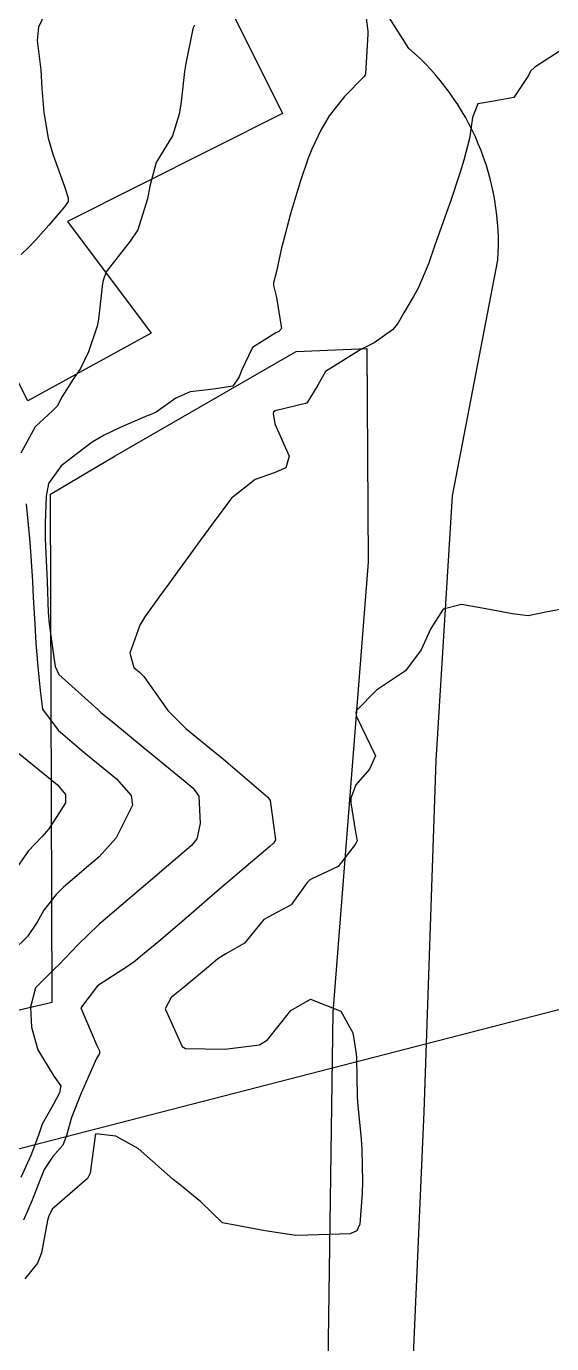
# Model space of a CAD drawing. Header units: metres. Extents: x 307586 to 320046, y 7427249 to 7434250.
# Drawn here: x 319013.1 to 319037.7, y 7428805.8 to 7428867.7 of the extents above; entities that cross this region are included whole.
import ezdxf

# ---------------------------------------------------------------- set-up
doc = ezdxf.new("R2010")
doc.units = ezdxf.units.M
doc.header["$MEASUREMENT"] = 0
doc.linetypes.add('CONTINUO', pattern=[0])
for name, color, linetype in [('Curvas de Nivel 1m', 11, 'Continuous'), ('Curvas de Nivel 5m', 15, 'Continuous'), ('Edificações', 30, 'Continuous'), ('TEXTO', 45, 'Continuous'), ('Vias Primárias', 230, 'Continuous')]:
    doc.layers.add(name, color=color, linetype=linetype)

msp = doc.modelspace()

# ---------------------------------------------------------------- linework, layer by layer
at = {"layer": 'Curvas de Nivel 1m', "flags": 128}
for points, elevation in [([(319014.084, 7428868.522), (319013.667, 7428867.623), (319013.601, 7428866.99), (319013.769, 7428865.622), (319013.815, 7428864.746), (319013.904, 7428863.62), (319014.109, 7428862.419), (319014.344, 7428861.616), (319014.888, 7428860.141), (319015.059, 7428859.608), (319015.045, 7428859.444), (319014.877, 7428859.194), (319014.146, 7428858.331), (319013.521, 7428857.623), (319013.196, 7428857.28), (319012.846, 7428856.952)], 782), ([(319020.976, 7428867.718), (319020.92, 7428867.594), (319020.907, 7428867.541), (319020.576, 7428865.924), (319020.519, 7428865.544), (319020.361, 7428864.116), (319020.26, 7428863.547), (319019.945, 7428862.517), (319019.358, 7428861.555), (319019.19, 7428861.267), (319018.889, 7428860.159), (319018.771, 7428859.562), (319018.324, 7428858.105), (319017.957, 7428857.573), (319016.838, 7428856.147), (319016.699, 7428855.726), (319016.671, 7428855.592), (319016.482, 7428853.919), (319016.409, 7428853.594), (319016.008, 7428852.38), (319015.636, 7428851.601), (319015.281, 7428851.102), (319014.77, 7428850.29), (319014.543, 7428849.835), (319014.31, 7428849.615), (319013.507, 7428848.861), (319012.833, 7428847.629)], 781), ([(319038.109, 7428866.477), (319036.957, 7428865.749), (319036.755, 7428865.552), (319036.662, 7428865.353), (319035.979, 7428864.318), (319034.934, 7428864.142), (319034.282, 7428864.027), (319034.03, 7428863.379), (319033.893, 7428862.401), (319033.632, 7428861.383), (319033.461, 7428860.821), (319032.978, 7428859.389), (319032.955, 7428859.316), (319032.878, 7428859.092), (319032.426, 7428857.83), (319032.26, 7428857.399), (319031.962, 7428856.521), (319031.501, 7428855.41), (319031.26, 7428854.98), (319030.815, 7428854.218), (319030.522, 7428853.708), (319030.283, 7428853.425), (319029.418, 7428852.812), (319028.793, 7428852.487), (319027.133, 7428851.465), (319026.776, 7428850.824), (319026.26, 7428849.983), (319024.764, 7428849.621), (319024.688, 7428849.566), (319024.671, 7428849.491), (319024.756, 7428849), (319025.421, 7428847.483), (319025.277, 7428846.935), (319024.725, 7428846.7), (319023.825, 7428846.396), (319022.713, 7428845.51), (319021.862, 7428844.356), (319021.254, 7428843.531), (319020.675, 7428842.739), (319020.167, 7428842.046), (319019.806, 7428841.549), (319019.322, 7428840.888), (319018.647, 7428839.952), (319018.415, 7428839.563), (319017.954, 7428838.239), (319018.136, 7428837.567), (319018.404, 7428837.357), (319018.609, 7428837.149), (319019.737, 7428835.549), (319020.581, 7428834.714), (319022.034, 7428833.518), (319022.326, 7428833.279), (319022.559, 7428833.086), (319024.426, 7428831.491), (319024.541, 7428831.322), (319024.783, 7428829.487), (319024.691, 7428829.318), (319024.518, 7428829.169), (319023.61, 7428828.396), (319022.562, 7428827.509), (319022.526, 7428827.476), (319022.492, 7428827.449), (319021.929, 7428826.96), (319020.475, 7428825.705), (319020.387, 7428825.627), (319020.284, 7428825.542), (319019.302, 7428824.71), (319018.45, 7428824.004), (319018.209, 7428823.801), (319017.892, 7428823.568), (319016.433, 7428822.625), (319015.641, 7428821.592), (319016.397, 7428819.827), (319016.531, 7428819.579), (319016.519, 7428819.451), (319016.389, 7428819.22), (319015.667, 7428817.591), (319015.214, 7428816.449), (319014.971, 7428815.601), (319014.798, 7428815.151), (319014.338, 7428814.624), (319013.929, 7428814.014), (319013.764, 7428813.616), (319013.365, 7428812.567), (319012.957, 7428811.623)], 779), ([(319013.077, 7428845.256), (319013.238, 7428843.624), (319013.287, 7428843.014), (319013.38, 7428841.623), (319013.412, 7428840.861), (319013.485, 7428839.621), (319013.537, 7428838.708), (319013.625, 7428837.62), (319013.735, 7428836.485), (319013.845, 7428835.617), (319014.578, 7428834.621), (319015.784, 7428833.598), (319016.557, 7428832.964), (319017.314, 7428832.342), (319018.013, 7428831.568), (319018.079, 7428831.109), (319017.309, 7428829.578), (319016.504, 7428828.687), (319015.912, 7428828.182), (319015.234, 7428827.603), (319014.836, 7428827.26), (319014.486, 7428826.915), (319013.915, 7428826.179), (319013.6, 7428825.619), (319013.144, 7428824.942), (319012.453, 7428824.269)], 781), ([(319038.654, 7428840.389), (319037.478, 7428840.164), (319036.649, 7428840), (319035.916, 7428840.091), (319034.652, 7428840.325), (319033.51, 7428840.526), (319032.652, 7428840.304), (319032.083, 7428839.398), (319031.627, 7428838.406), (319030.881, 7428837.416), (319030.611, 7428837.218), (319029.529, 7428836.505), (319028.594, 7428835.551), (319028.553, 7428835.441), (319028.59, 7428835.272), (319029.474, 7428833.431), (319029.197, 7428832.794), (319028.549, 7428832.07), (319028.316, 7428831.443), (319028.318, 7428831.221), (319028.528, 7428829.941), (319028.621, 7428829.439), (319028.592, 7428829.369), (319028.52, 7428829.262), (319027.72, 7428828.236), (319026.496, 7428827.658), (319026.375, 7428827.591), (319026.279, 7428827.472), (319025.525, 7428826.437), (319024.477, 7428825.874), (319024.233, 7428825.735), (319024.029, 7428825.494), (319023.337, 7428824.624), (319022.452, 7428824.125), (319022.073, 7428823.892), (319021.639, 7428823.522), (319020.433, 7428822.514), (319019.892, 7428822.082), (319019.6, 7428821.548), (319020.405, 7428819.782), (319020.557, 7428819.69), (319022.404, 7428819.654), (319024.034, 7428819.866), (319024.409, 7428820.1), (319025.5, 7428821.474), (319026.428, 7428822.005), (319027.856, 7428821.446), (319028.413, 7428820.423), (319028.57, 7428819.438), (319028.584, 7428819.254), (319028.617, 7428817.438), (319028.642, 7428817.165), (319028.814, 7428815.435), (319028.836, 7428814.945), (319028.865, 7428813.435), (319028.856, 7428812.896), (319028.745, 7428811.436), (319028.604, 7428811.132), (319028.298, 7428810.984), (319026.807, 7428810.946), (319026.298, 7428810.921), (319025.737, 7428810.909), (319024.299, 7428811.129), (319022.303, 7428811.51), (319021.274, 7428812.487), (319020.32, 7428813.272), (319019.989, 7428813.543), (319018.344, 7428814.989), (319017.297, 7428815.571), (319016.354, 7428815.688), (319016.317, 7428815.581), (319016.08, 7428813.83), (319015.958, 7428813.585), (319014.308, 7428812.148), (319014.129, 7428811.788), (319014.085, 7428811.612), (319013.795, 7428810.1), (319013.611, 7428809.617), (319013.013, 7428808.875)], 778), ([(319012.632, 7428833.629), (319014.547, 7428832.063), (319014.933, 7428831.606), (319014.92, 7428831.224), (319014.528, 7428830.583), (319014.138, 7428829.994), (319013.815, 7428829.617), (319013.179, 7428828.951), (319012.496, 7428827.985)], 782)]:
    msp.add_lwpolyline(points, dxfattribs=dict(at, elevation=elevation))
at = {"layer": 'Curvas de Nivel 5m', "elevation": 780, "flags": 128}
msp.add_lwpolyline([(319028.988, 7428868.417), (319029.116, 7428867.439), (319029.118, 7428867.292), (319029.014, 7428865.439), (319029.001, 7428865.39), (319028.951, 7428865.314), (319028.025, 7428864.366), (319027.304, 7428863.464), (319026.916, 7428862.783), (319026.485, 7428861.896), (319026.311, 7428861.476), (319025.959, 7428860.413), (319025.675, 7428859.482), (319025.493, 7428858.864), (319025.122, 7428857.487), (319025.074, 7428857.265), (319024.84, 7428856.157), (319024.697, 7428855.629), (319024.685, 7428855.491), (319024.825, 7428854.934), (319025.064, 7428853.487), (319024.944, 7428853.346), (319024.801, 7428853.28), (319023.711, 7428852.584), (319023.188, 7428851.506), (319023.077, 7428851.21), (319022.776, 7428850.779), (319021.877, 7428850.626), (319020.773, 7428850.506), (319020.108, 7428850.208), (319019.181, 7428849.556), (319018.896, 7428849.423), (319018.76, 7428849.378), (319017.492, 7428848.838), (319016.746, 7428848.471), (319016.185, 7428848.151), (319015.453, 7428847.603), (319015.053, 7428847.284), (319014.727, 7428847.028), (319014.132, 7428846.203), (319014.025, 7428845.617), (319013.97, 7428844.341), (319013.979, 7428843.617), (319014.042, 7428842.243), (319014.065, 7428841.616), (319014.113, 7428840.143), (319014.157, 7428839.615), (319014.409, 7428837.818), (319014.45, 7428837.612), (319014.609, 7428837.248), (319016.44, 7428835.592), (319016.591, 7428835.464), (319017.196, 7428834.968), (319018.567, 7428833.837), (319018.909, 7428833.557), (319020.55, 7428832.215), (319020.923, 7428831.91), (319021.187, 7428831.53), (319021.242, 7428830.242), (319021.088, 7428829.532), (319020.842, 7428829.211), (319020.514, 7428828.928), (319019.762, 7428828.29), (319018.901, 7428827.556), (319018.68, 7428827.369), (319018.489, 7428827.206), (319016.582, 7428825.588), (319016.524, 7428825.537), (319016.471, 7428825.494), (319015.501, 7428824.556), (319014.616, 7428823.608), (319014.441, 7428823.464), (319013.523, 7428822.528), (319013.282, 7428821.621), (319013.335, 7428820.695), (319013.63, 7428819.618), (319014.381, 7428818.386), (319014.707, 7428817.935), (319014.652, 7428817.606), (319014.368, 7428817.077), (319013.83, 7428816.143), (319013.659, 7428815.617), (319013.297, 7428814.662), (319012.836, 7428813.625)], dxfattribs=at)
at = {"layer": 'Edificações'}
for points in [[(319015.706, 7428882.423), (319025.116, 7428863.578), (319015.029, 7428858.508), (319018.947, 7428853.258)], [(319018.947, 7428853.258), (319013.166, 7428850.091), (319010.337, 7428855.618), (318999.232, 7428850.644), (318996.955, 7428849.784), (318993.318, 7428857.826), (318997.048, 7428859.502), (318994.619, 7428863.809), (318996.049, 7428865.299), (318995.645, 7428866.075), (318996.546, 7428866.727), (318995.769, 7428869.646)]]:
    msp.add_lwpolyline(points, dxfattribs=at)
at = {"layer": 'Edificações', "elevation": 784.199}
msp.add_lwpolyline([(319007.886, 7428802.165), (319008.681, 7428807.012), (319011.274, 7428807.084), (319011.634, 7428809.746), (319003.496, 7428810.034), (319003.856, 7428813.703), (319010.77, 7428813.127), (319011.058, 7428821.112), (319014.298, 7428821.868), (319014.229, 7428845.711), (319017.254, 7428847.509), (319025.752, 7428852.401), (319029.065, 7428852.545), (319029.135, 7428842.507), (319027.476, 7428821.39), (319027.187, 7428800.494)], dxfattribs=at)
at = {"layer": 'TEXTO', "linetype": 'CONTINUO'}
msp.add_polyline3d([(319177.425, 7428857.429, 0), (318873.341, 7428779.047, 0)], dxfattribs=at)
at = {"layer": 'Vias Primárias', "elevation": 782.432}
msp.add_lwpolyline([(319028.765, 7428749.95), (319029.378, 7428760.311), (319029.997, 7428771.53), (319030.568, 7428786.209), (319031.091, 7428801.371), (319031.758, 7428816.718), (319032.328, 7428833.21), (319033.09, 7428845.624), (319035.228, 7428856.691, 0.235328), (319031.047, 7428866.628), (319020.453, 7428883.352), (319010.949, 7428897.937, 0.321945), (319004.919, 7428899.17), (318990.802, 7428892.629), (318976.491, 7428886.214), (318961.616, 7428879.235)], format="xyb", dxfattribs=at)
msp.add_lwpolyline([(319028.765, 7428749.95), (319029.378, 7428760.311), (319029.997, 7428771.53), (319030.568, 7428786.209), (319031.091, 7428801.371), (319031.758, 7428816.718), (319032.328, 7428833.21), (319033.09, 7428845.624), (319035.228, 7428856.691, 0.235328), (319031.047, 7428866.628), (319020.453, 7428883.352), (319010.949, 7428897.937, 0.321945), (319004.919, 7428899.17), (318990.802, 7428892.629), (318976.491, 7428886.214), (318961.616, 7428879.235)], format="xyb", dxfattribs=at)

doc.saveas('drawing.dxf')
